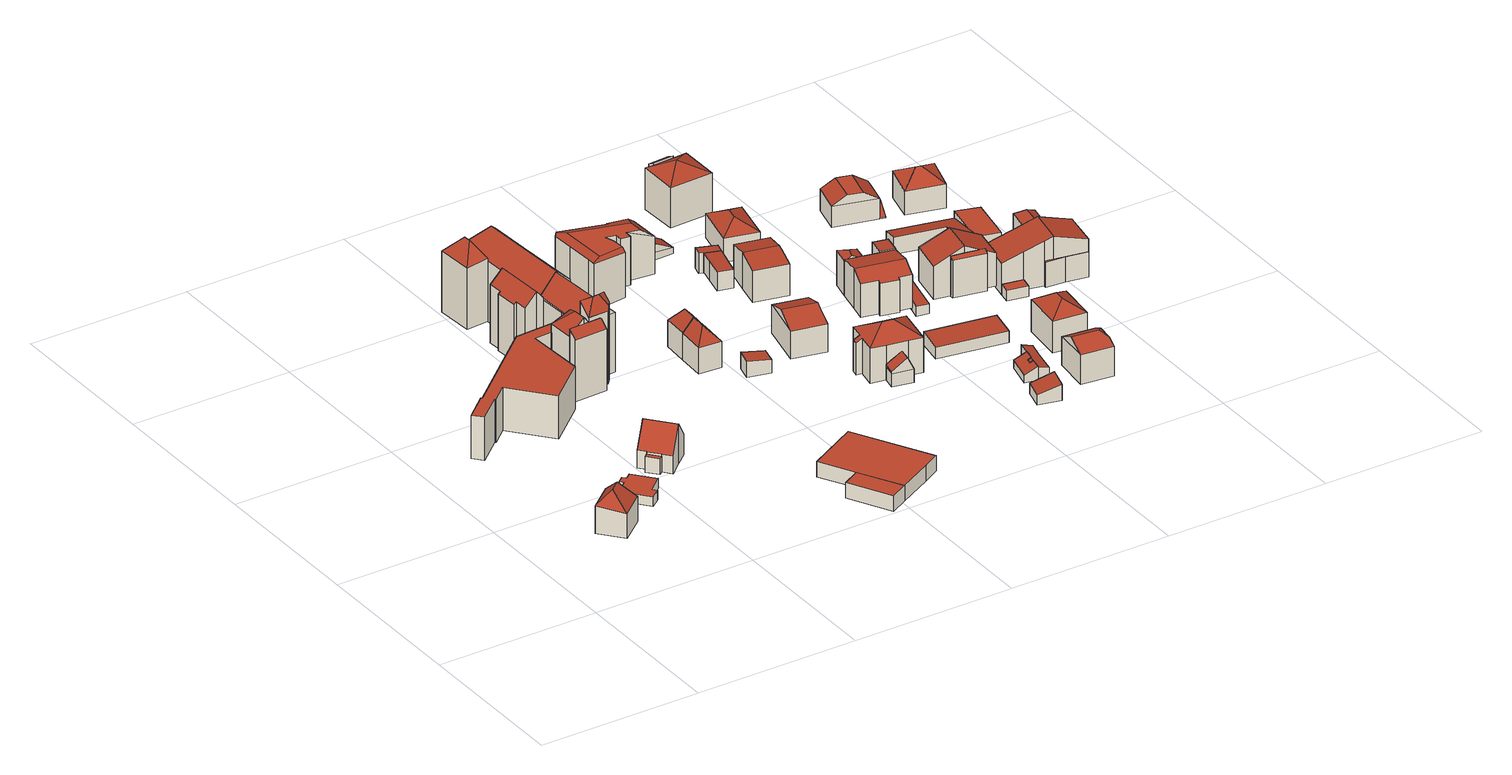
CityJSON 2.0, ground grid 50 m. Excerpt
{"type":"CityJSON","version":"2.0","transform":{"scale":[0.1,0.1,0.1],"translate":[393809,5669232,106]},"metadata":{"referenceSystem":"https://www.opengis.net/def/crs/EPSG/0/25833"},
"CityObjects":{
"building1":{"type":"Building","attributes":{"Dachtyp_tdc":"tdcHipRoof","Gemeindeschluessel":14627140,"Dachneigung":45.03,"QualitaetDacherkennung":69,"Geometrietyp2DReferenz":"3000","function":"31001_9998","roofType":"3200","measuredHeight":12.71},"geometry":[{"type":"MultiSurface","lod":"2","boundaries":[[[0,1,2,3]],[[1,4,5,2]],[[4,6,7,5]],[[6,0,3,7]],[[4,1,8]],[[0,6,9]],[[1,0,9,8]],[[6,4,8,9]],[[3,2,5,7]]],"semantics":{"surfaces":[{"type":"WallSurface"},{"type":"RoofSurface"},{"type":"GroundSurface"}],"values":[0,0,0,0,1,1,1,1,2]}}]},
"building2":{"type":"Building","attributes":{"Dachtyp_tdc":"tdcPolyFlatRoof","Gemeindeschluessel":14627140,"Dachneigung":0,"QualitaetDacherkennung":0,"Geometrietyp2DReferenz":"3000","BezugspunktDach":"2000","function":"31001_9998","measuredHeight":3},"geometry":[{"type":"MultiSurface","lod":"2","boundaries":[[[10,11,12,13,14,15,16,17,18,19,20]],[[20,19,21,22]],[[19,18,23,21]],[[18,17,24,23]],[[17,16,25,24]],[[16,15,26,25]],[[15,14,27,26]],[[14,13,28,27]],[[13,12,29,28]],[[12,11,30,29]],[[11,10,31,30]],[[10,20,22,31]],[[22,21,23,24,25,26,27,28,29,30,31]]],"semantics":{"surfaces":[{"type":"RoofSurface"},{"type":"WallSurface"},{"type":"GroundSurface"}],"values":[0,1,1,1,1,1,1,1,1,1,1,1,2]}}]},
"building3":{"type":"Building","attributes":{"name":"Gymnasium Franziskaneum Meißen","Dachtyp_tdc":"tdcPolyFlatRoof","Gemeindeschluessel":14627140,"Dachneigung":0,"QualitaetDacherkennung":77,"Geometrietyp2DReferenz":"3000","function":"31001_3021","roofType":"1000","measuredHeight":13.33},"geometry":[{"type":"MultiSurface","lod":"2","boundaries":[[[32,33,34,35]],[[33,36,37,34]],[[36,38,39,37]],[[38,40,41,39]],[[40,42,43,41]],[[42,44,45,43]],[[44,46,47,45]],[[46,48,49,47]],[[48,50,51,49]],[[50,52,53,51]],[[52,54,55,53]],[[54,56,57,55]],[[56,58,59,57]],[[58,32,35,59]],[[58,56,54,52,50,48,46,44,42,40,38,36,33,32]],[[35,34,37,39,41,43,45,47,49,51,53,55,57,59]]],"semantics":{"surfaces":[{"type":"WallSurface"},{"type":"RoofSurface"},{"type":"GroundSurface"}],"values":[0,0,0,0,0,0,0,0,0,0,0,0,0,0,1,2]}}]},
"building4":{"type":"Building","attributes":{"Gemeindeschluessel":14627140,"Geometrietyp2DReferenz":"3000","function":"31001_9998","roofType":"9999"},"children":["building4-1","building4-2"]},
"building4-1":{"type":"BuildingPart","attributes":{"Dachtyp_tdc":"tdcPolyFlatRoof","Dachneigung":0,"QualitaetDacherkennung":61,"Geometrietyp2DReferenz":"3000","roofType":"1000","measuredHeight":4.94},"parents":["building4"],"geometry":[{"type":"MultiSurface","lod":"2","boundaries":[[[60,61,62,63]],[[61,64,65,62]],[[64,66,67,65]],[[66,64,61,60]],[[63,62,65,67]],[[63,67,66,60]]],"semantics":{"surfaces":[{"type":"WallSurface"},{"type":"RoofSurface"},{"type":"GroundSurface"},{"type":"ClosureSurface"}],"values":[0,0,0,1,2,3]}}]},
"building4-2":{"type":"BuildingPart","attributes":{"Dachtyp_tdc":"tdcGableRoof","Dachneigung":50.35,"QualitaetDacherkennung":75,"Geometrietyp2DReferenz":"3000","roofType":"3100","measuredHeight":12.35},"parents":["building4"],"geometry":[{"type":"MultiSurface","lod":"2","boundaries":[[[68,69,70,67,66]],[[69,71,72,70]],[[71,73,74,72]],[[73,75,76,74]],[[75,77,78,76]],[[77,79,80,78]],[[79,81,82,80]],[[81,83,63,82]],[[83,84,60,63]],[[79,77,75,73]],[[73,71,69,68,84,83,81,79]],[[67,70,72,74,76,78,80,82,63]],[[66,60,84,68]],[[66,67,63,60]]],"semantics":{"surfaces":[{"type":"WallSurface"},{"type":"RoofSurface"},{"type":"GroundSurface"},{"type":"ClosureSurface"}],"values":[0,0,0,0,0,0,0,0,0,1,1,2,0,3]}}]},
"building5":{"type":"Building","attributes":{"name":"Gymnasium Franziskaneum Meißen","Gemeindeschluessel":14627140,"Geometrietyp2DReferenz":"3000","function":"31001_3021","roofType":"9999"},"children":["building5-1","building5-2","building5-3","building5-4","building5-5","building5-6","building5-7","building5-8"]},
"building5-1":{"type":"BuildingPart","attributes":{"Dachtyp_tdc":"tdcFreeFormRoof","Dachneigung":60.73,"QualitaetDacherkennung":28,"Geometrietyp2DReferenz":"3000","roofType":"5000","measuredHeight":27.07},"parents":["building5"],"geometry":[{"type":"MultiSurface","lod":"2","boundaries":[[[85,86,87,88]],[[89,90,91,92]],[[88,87,93,92,91]],[[94,85,88,91,90]],[[89,94,90]],[[86,93,87]],[[94,86,85]],[[95,96,97,98,99,100]],[[93,86,96,95,101,102]],[[86,94,97,96]],[[103,104,89,92]],[[103,105,106,100,99,104]],[[102,107,105,103,92,93]],[[95,100,106,101]],[[101,106,105,107,102]],[[98,97,94,89,104,108]],[[99,98,108,104]]],"semantics":{"surfaces":[{"type":"RoofSurface"},{"type":"WallSurface"},{"type":"GroundSurface"},{"type":"ClosureSurface"}],"values":[0,0,0,0,1,1,1,2,1,1,1,3,1,3,3,1,3]}}]},
"building5-2":{"type":"BuildingPart","attributes":{"Dachtyp_tdc":"tdcGableRoof","Dachneigung":43.63,"QualitaetDacherkennung":19,"Geometrietyp2DReferenz":"3000","roofType":"3100","measuredHeight":21.9},"parents":["building5"],"geometry":[{"type":"MultiSurface","lod":"2","boundaries":[[[109,110,111,112,113,114]],[[110,115,116,111]],[[115,117,118,116]],[[117,119,120,118]],[[119,121,122,120]],[[121,123,124,122]],[[123,125,126,124]],[[125,127,128,126]],[[127,129,130,128]],[[129,131,132,130]],[[127,125,123,121,119,117,115,110]],[[110,109,131,129,127]],[[112,111,116,118,120,122,124,126,128,130,133]],[[114,134,135,132,131,109]],[[133,130,132,135,136]],[[113,112,133,136]],[[113,136,135,134,114]]],"semantics":{"surfaces":[{"type":"WallSurface"},{"type":"RoofSurface"},{"type":"GroundSurface"},{"type":"ClosureSurface"}],"values":[0,0,0,0,0,0,0,0,0,0,1,1,2,0,3,3,3]}}]},
"building5-3":{"type":"BuildingPart","attributes":{"Dachtyp_tdc":"tdcHipAndGableRoof","Dachneigung":44.43,"QualitaetDacherkennung":55,"Geometrietyp2DReferenz":"3000","roofType":"5000","measuredHeight":24.58},"parents":["building5"],"geometry":[{"type":"MultiSurface","lod":"2","boundaries":[[[132,137,138,130]],[[139,140,141,142,143]],[[144,145,146,147,148,149,150]],[[140,139,151]],[[139,137,132,135,152,153,151]],[[153,145,144,140,151]],[[154,133,130,138,143,142,149,148]],[[152,155,153]],[[136,133,154,156]],[[135,136,156,155,152]],[[132,130,133,136,135]],[[139,143,138,137]],[[150,141,140,144]],[[150,149,142,141]],[[155,146,145,153]],[[148,147,156,154]],[[155,156,147,146]]],"semantics":{"surfaces":[{"type":"WallSurface"},{"type":"RoofSurface"},{"type":"GroundSurface"},{"type":"ClosureSurface"}],"values":[0,0,0,1,1,1,2,0,3,3,3,3,0,3,0,3,3]}}]},
"building5-4":{"type":"BuildingPart","attributes":{"Dachtyp_tdc":"tdcPolyFlatRoof","Dachneigung":43.94,"QualitaetDacherkennung":35,"Geometrietyp2DReferenz":"3000","roofType":"2100","measuredHeight":21.52},"parents":["building5"],"geometry":[{"type":"MultiSurface","lod":"2","boundaries":[[[108,157,158,98]],[[157,159,160,158]],[[159,161,162,163,160]],[[161,159,157,108,104,164,165,166]],[[98,158,160,163,167,99]],[[166,162,161]],[[98,99,104,108]],[[104,99,167,165,164]],[[167,163,162,166,165]]],"semantics":{"surfaces":[{"type":"WallSurface"},{"type":"RoofSurface"},{"type":"GroundSurface"},{"type":"ClosureSurface"}],"values":[0,0,0,1,2,0,3,3,3]}}]},
"building5-5":{"type":"BuildingPart","attributes":{"Dachtyp_tdc":"tdcHipAndGableRoof","Dachneigung":43.73,"QualitaetDacherkennung":45,"Geometrietyp2DReferenz":"3000","roofType":"5000","measuredHeight":23.52},"parents":["building5"],"geometry":[{"type":"MultiSurface","lod":"2","boundaries":[[[162,168,169,163]],[[168,170,171,169]],[[170,172,173,171]],[[174,103,100,175,176,177]],[[170,168,178]],[[168,162,166,179,178]],[[179,164,104,103,174,170,178]],[[99,167,163,169,171,175,100]],[[165,164,179]],[[167,99,104,164,165]],[[166,165,179]],[[167,165,166,162,163]],[[174,177,172,170]],[[176,175,171,173]],[[176,173,172,177]],[[99,100,103,104]]],"semantics":{"surfaces":[{"type":"WallSurface"},{"type":"RoofSurface"},{"type":"GroundSurface"},{"type":"ClosureSurface"}],"values":[0,0,0,0,1,1,1,2,0,3,0,3,0,3,3,3]}}]},
"building5-6":{"type":"BuildingPart","attributes":{"Dachtyp_tdc":"tdcHipRoof","Dachneigung":44.4,"QualitaetDacherkennung":36,"Geometrietyp2DReferenz":"3000","roofType":"3200","measuredHeight":23.54},"parents":["building5"],"geometry":[{"type":"MultiSurface","lod":"2","boundaries":[[[180,138,137]],[[180,181,182,138]],[[181,183,184,182]],[[183,185,139,143,184]],[[181,180,186]],[[185,183,187]],[[180,185,187,186]],[[183,181,186,187]],[[143,138,182,184]],[[180,137,139,185]],[[137,138,143,139]]],"semantics":{"surfaces":[{"type":"WallSurface"},{"type":"RoofSurface"},{"type":"GroundSurface"},{"type":"ClosureSurface"}],"values":[0,0,0,0,1,1,1,1,2,0,3]}}]},
"building5-7":{"type":"BuildingPart","attributes":{"Dachtyp_tdc":"tdcGableRoof","Dachneigung":44.8,"QualitaetDacherkennung":55,"Geometrietyp2DReferenz":"3000","roofType":"3100","measuredHeight":24.5},"parents":["building5"],"geometry":[{"type":"MultiSurface","lod":"2","boundaries":[[[188,101,95,189]],[[173,190,191,171]],[[190,192,193,191]],[[192,113,112,193]],[[113,136,133,112]],[[147,194,195,148]],[[194,188,189,195]],[[196,146,155,152,197,107,102,188]],[[114,198,199,172,177,105,107,197,134]],[[113,114,134,135,136]],[[173,172,199,190]],[[190,199,198,192]],[[192,198,114,113]],[[188,102,101]],[[147,146,196,194]],[[194,196,188]],[[189,95,100,175,171,191,193,112,133,154,148,195]],[[175,100,106,176]],[[100,95,101,106]],[[171,175,176,173]],[[154,133,136,156]],[[148,154,156,147]],[[197,152,135,134]],[[152,155,156,136,135]],[[156,155,146,147]],[[106,105,177,176]],[[106,101,102,107,105]],[[173,176,177,172]]],"semantics":{"surfaces":[{"type":"WallSurface"},{"type":"RoofSurface"},{"type":"GroundSurface"},{"type":"ClosureSurface"}],"values":[0,0,0,0,0,0,0,1,1,0,0,0,0,0,0,0,2,0,3,3,3,3,0,3,3,0,3,3]}}]},
"building5-8":{"type":"BuildingPart","attributes":{"Dachtyp_tdc":"tdcPolyFlatRoof","Dachneigung":3.28,"QualitaetDacherkennung":35,"Geometrietyp2DReferenz":"3000","roofType":"2100","measuredHeight":18.6},"parents":["building5"],"geometry":[{"type":"MultiSurface","lod":"2","boundaries":[[[200,201,202,203]],[[201,150,149,202]],[[141,200,203,142]],[[141,150,201,200]],[[203,202,149,142]],[[142,149,150,141]]],"semantics":{"surfaces":[{"type":"WallSurface"},{"type":"RoofSurface"},{"type":"GroundSurface"},{"type":"ClosureSurface"}],"values":[0,0,0,1,2,3]}}]},
"building6":{"type":"Building","attributes":{"Dachtyp_tdc":"tdcHipAndGableRoof","Gemeindeschluessel":14627140,"Dachneigung":48.91,"QualitaetDacherkennung":72,"Geometrietyp2DReferenz":"3000","function":"31001_9998","roofType":"5000","measuredHeight":12.22},"geometry":[{"type":"MultiSurface","lod":"2","boundaries":[[[204,205,206,207]],[[205,208,209,206]],[[208,210,211,209]],[[210,204,207,211]],[[208,205,212]],[[204,210,213]],[[205,204,213,212]],[[210,208,212,213]],[[207,206,209,211]]],"semantics":{"surfaces":[{"type":"WallSurface"},{"type":"RoofSurface"},{"type":"GroundSurface"}],"values":[0,0,0,0,1,0,1,1,2]}}]},
"building7":{"type":"Building","attributes":{"Gemeindeschluessel":14627140,"Geometrietyp2DReferenz":"3000","function":"31001_9998","roofType":"9999"},"children":["building7-1","building7-2"]},
"building7-1":{"type":"BuildingPart","attributes":{"Dachtyp_tdc":"tdcPolyFlatRoof","Dachneigung":0,"QualitaetDacherkennung":86,"Geometrietyp2DReferenz":"3000","roofType":"1000","measuredHeight":4.83},"parents":["building7"],"geometry":[{"type":"MultiSurface","lod":"2","boundaries":[[[214,215,216,217]],[[214,218,219,215]],[[218,220,221,219]],[[218,214,217,220]],[[221,216,215,219]],[[217,216,221,220]]],"semantics":{"surfaces":[{"type":"WallSurface"},{"type":"RoofSurface"},{"type":"GroundSurface"},{"type":"ClosureSurface"}],"values":[0,0,0,1,2,3]}}]},
"building7-2":{"type":"BuildingPart","attributes":{"Dachtyp_tdc":"tdcPolyFlatRoof","Dachneigung":0,"QualitaetDacherkennung":81,"Geometrietyp2DReferenz":"3000","roofType":"1000","measuredHeight":4.82},"parents":["building7"],"geometry":[{"type":"MultiSurface","lod":"2","boundaries":[[[222,223,224,225]],[[223,226,227,224]],[[226,217,216,227]],[[220,228,229,221]],[[228,222,225,229]],[[228,220,217,226,223,222]],[[225,224,227,216,221,229]],[[221,216,217,220]]],"semantics":{"surfaces":[{"type":"WallSurface"},{"type":"RoofSurface"},{"type":"GroundSurface"},{"type":"ClosureSurface"}],"values":[0,0,0,0,0,1,2,3]}}]},
"building8":{"type":"Building","attributes":{"Dachtyp_tdc":"tdcHipAndGableRoof","Gemeindeschluessel":14627140,"Dachneigung":48.52,"QualitaetDacherkennung":90,"Geometrietyp2DReferenz":"3000","function":"31001_9998","roofType":"5000","measuredHeight":12.19},"geometry":[{"type":"MultiSurface","lod":"2","boundaries":[[[230,231,232,211]],[[231,233,234,232]],[[233,235,207,234]],[[235,230,211,207]],[[233,231,236]],[[230,235,237]],[[231,230,237,236]],[[235,233,236,237]],[[211,232,234,207]]],"semantics":{"surfaces":[{"type":"WallSurface"},{"type":"RoofSurface"},{"type":"GroundSurface"}],"values":[0,0,0,0,1,0,1,1,2]}}]},
"building9":{"type":"Building","attributes":{"Dachtyp_tdc":"tdcPolyFlatRoof","Gemeindeschluessel":14627140,"Dachneigung":6.32,"QualitaetDacherkennung":60,"Geometrietyp2DReferenz":"3000","function":"31001_9998","roofType":"2100","measuredHeight":5.05},"geometry":[{"type":"MultiSurface","lod":"2","boundaries":[[[238,239,240,241]],[[239,242,243,240]],[[242,244,245,243]],[[244,238,241,245]],[[244,242,239,238]],[[241,240,243,245]]],"semantics":{"surfaces":[{"type":"WallSurface"},{"type":"RoofSurface"},{"type":"GroundSurface"}],"values":[0,0,0,0,1,2]}}]},
"building10":{"type":"Building","attributes":{"Dachtyp_tdc":"tdcFreeFormRoof","Gemeindeschluessel":14627140,"Dachneigung":1.67,"QualitaetDacherkennung":39,"Geometrietyp2DReferenz":"3000","function":"31001_9998","roofType":"5000","measuredHeight":15.45},"geometry":[{"type":"MultiSurface","lod":"2","boundaries":[[[246,247,248,249]],[[247,250,251,248]],[[250,252,253,251]],[[252,254,255,253]],[[254,256,257,255]],[[256,258,259,257]],[[258,260,261,259]],[[260,262,263,261]],[[262,264,265,263]],[[264,266,267,265]],[[266,268,269,267]],[[268,270,271,269]],[[270,272,273,271]],[[272,274,275,273]],[[274,276,277,275]],[[276,278,279,277]],[[278,280,281,279]],[[280,246,249,281]],[[282,283,284,246,280,278,285]],[[286,287,254,252,250,247,284,283]],[[260,258,256,287,286,288]],[[274,289,282,285,276]],[[289,272,270,268,266,264,262,288,286,283,282]],[[256,254,287]],[[274,272,289]],[[262,260,288]],[[278,276,285]],[[247,246,284]],[[249,248,251,253,255,257,259,261,263,265,267,269,271,273,275,277,279,281]]],"semantics":{"surfaces":[{"type":"WallSurface"},{"type":"RoofSurface"},{"type":"GroundSurface"}],"values":[0,0,0,0,0,0,0,0,0,0,0,0,0,0,0,0,0,0,1,1,1,1,1,0,0,0,0,0,2]}}]},
"building11":{"type":"Building","attributes":{"Dachtyp_tdc":"tdcGableRoof","Gemeindeschluessel":14627140,"Dachneigung":18.99,"QualitaetDacherkennung":39,"Geometrietyp2DReferenz":"3000","function":"31001_9998","roofType":"3100","measuredHeight":11.24},"geometry":[{"type":"MultiSurface","lod":"2","boundaries":[[[290,291,292,293]],[[291,294,295,292]],[[294,296,297,295]],[[296,298,299,297]],[[298,300,301,299]],[[300,290,293,301]],[[300,302,303,304,290]],[[296,305,303,302,298]],[[294,305,296]],[[291,304,303,305,294]],[[290,304,291]],[[298,302,300]],[[293,292,295,297,299,301]]],"semantics":{"surfaces":[{"type":"WallSurface"},{"type":"RoofSurface"},{"type":"GroundSurface"}],"values":[0,0,0,0,0,0,1,1,0,0,0,0,2]}}]},
"building12":{"type":"Building","attributes":{"Dachtyp_tdc":"tdcGableRoof","Gemeindeschluessel":14627140,"Dachneigung":28.65,"QualitaetDacherkennung":36,"Geometrietyp2DReferenz":"3000","function":"31001_9998","roofType":"3100","measuredHeight":4.81},"geometry":[{"type":"MultiSurface","lod":"2","boundaries":[[[306,307,308,309]],[[307,310,311,308]],[[310,312,313,311]],[[312,306,309,313]],[[310,307,314]],[[306,312,315]],[[307,306,315,314]],[[312,310,314,315]],[[309,308,311,313]]],"semantics":{"surfaces":[{"type":"WallSurface"},{"type":"RoofSurface"},{"type":"GroundSurface"}],"values":[0,0,0,0,0,0,1,1,2]}}]},
"building13":{"type":"Building","attributes":{"Dachtyp_tdc":"tdcPolyFlatRoof","Gemeindeschluessel":14627140,"Dachneigung":3.29,"QualitaetDacherkennung":88,"Geometrietyp2DReferenz":"3000","function":"31001_9998","roofType":"2100","measuredHeight":5.98},"geometry":[{"type":"MultiSurface","lod":"2","boundaries":[[[316,317,318,319]],[[317,320,321,318]],[[320,322,323,321]],[[322,324,325,323]],[[324,316,319,325]],[[324,322,320,317,316]],[[319,318,321,323,325]]],"semantics":{"surfaces":[{"type":"WallSurface"},{"type":"RoofSurface"},{"type":"GroundSurface"}],"values":[0,0,0,0,0,1,2]}}]},
"building14":{"type":"Building","attributes":{"Gemeindeschluessel":14627140,"Geometrietyp2DReferenz":"3000","function":"31001_9998","roofType":"9999"},"children":["building14-1","building14-2"]},
"building14-1":{"type":"BuildingPart","attributes":{"Dachtyp_tdc":"tdcGableRoof","Dachneigung":35.23,"QualitaetDacherkennung":0,"Geometrietyp2DReferenz":"3000","roofType":"9999","measuredHeight":7.97},"parents":["building14"],"geometry":[{"type":"MultiSurface","lod":"2","boundaries":[[[326,327,328,329]],[[330,328,327,331]],[[329,328,330,332]],[[326,329,333,334]],[[329,332,335,333]],[[332,336,337,335]],[[332,330,331,336]],[[333,335,337,334]],[[334,337,336,326]],[[336,331,327,326]]],"semantics":{"surfaces":[{"type":"RoofSurface"},{"type":"WallSurface"},{"type":"GroundSurface"},{"type":"ClosureSurface"}],"values":[0,0,1,1,1,1,1,2,3,3]}}]},
"building14-2":{"type":"BuildingPart","attributes":{"Dachtyp_tdc":"tdcHipRoof","Dachneigung":30.12,"QualitaetDacherkennung":84,"Geometrietyp2DReferenz":"3000","roofType":"3200","measuredHeight":14.36},"parents":["building14"],"geometry":[{"type":"MultiSurface","lod":"2","boundaries":[[[338,337,336,331]],[[338,339,340,337]],[[339,341,342,340]],[[341,343,344,342]],[[343,345,346,344]],[[345,347,348,346]],[[347,349,350,348]],[[349,351,352,350]],[[351,353,354,352]],[[353,355,334,354]],[[355,326,334]],[[353,351,356]],[[349,347,345,343,341,339,357]],[[351,349,357,356]],[[339,338,355,353,356,357]],[[337,340,342,344,346,348,350,352,354,334]],[[338,331,327,326,355]],[[336,337,334,326]],[[336,326,327,331]]],"semantics":{"surfaces":[{"type":"WallSurface"},{"type":"RoofSurface"},{"type":"GroundSurface"},{"type":"ClosureSurface"}],"values":[0,0,0,0,0,0,0,0,0,0,0,1,1,1,1,2,0,3,3]}}]},
"building15":{"type":"Building","attributes":{"Dachtyp_tdc":"tdcPolyFlatRoof","Gemeindeschluessel":14627140,"Dachneigung":3.56,"QualitaetDacherkennung":46,"Geometrietyp2DReferenz":"3000","function":"31001_9998","roofType":"2100","measuredHeight":6.25},"geometry":[{"type":"MultiSurface","lod":"2","boundaries":[[[358,359,360,361]],[[359,362,363,360]],[[362,322,364,363]],[[322,320,365,364]],[[320,358,361,365]],[[320,322,362,359,358]],[[361,360,363,364,365]]],"semantics":{"surfaces":[{"type":"WallSurface"},{"type":"RoofSurface"},{"type":"GroundSurface"}],"values":[0,0,0,0,0,1,2]}}]},
"building16":{"type":"Building","attributes":{"Dachtyp_tdc":"tdcGableRoof","Gemeindeschluessel":14627140,"Dachneigung":10.41,"QualitaetDacherkennung":26,"Geometrietyp2DReferenz":"3000","function":"31001_9998","roofType":"3100","measuredHeight":11.27},"geometry":[{"type":"MultiSurface","lod":"2","boundaries":[[[366,367,368,369]],[[367,370,371,368]],[[370,372,373,371]],[[372,374,375,373]],[[374,376,377,375]],[[376,378,379,377]],[[378,380,381,379]],[[380,366,369,381]],[[376,374,372,370,367]],[[367,366,380,378,376]],[[369,368,371,373,375,377,379,381]]],"semantics":{"surfaces":[{"type":"WallSurface"},{"type":"RoofSurface"},{"type":"GroundSurface"}],"values":[0,0,0,0,0,0,0,0,1,1,2]}}]},
"building17":{"type":"Building","attributes":{"Dachtyp_tdc":"tdcHipRoof","Gemeindeschluessel":14627140,"Dachneigung":28.09,"QualitaetDacherkennung":83,"Geometrietyp2DReferenz":"3000","function":"31001_9998","roofType":"3200","measuredHeight":10.25},"geometry":[{"type":"MultiSurface","lod":"2","boundaries":[[[382,383,384,385]],[[383,386,387,384]],[[386,388,389,387]],[[388,382,385,389]],[[386,383,390]],[[382,388,391]],[[383,382,391,390]],[[388,386,390,391]],[[385,384,387,389]]],"semantics":{"surfaces":[{"type":"WallSurface"},{"type":"RoofSurface"},{"type":"GroundSurface"}],"values":[0,0,0,0,1,1,1,1,2]}}]},
"building18":{"type":"Building","attributes":{"Dachtyp_tdc":"tdcPolyFlatRoof","Gemeindeschluessel":14627140,"Dachneigung":14.87,"QualitaetDacherkennung":64,"Geometrietyp2DReferenz":"3000","function":"31001_9998","roofType":"2100","measuredHeight":5.03},"geometry":[{"type":"MultiSurface","lod":"2","boundaries":[[[392,393,394,395]],[[393,396,397,394]],[[396,398,399,397]],[[398,392,395,399]],[[398,396,393,392]],[[395,394,397,399]]],"semantics":{"surfaces":[{"type":"WallSurface"},{"type":"RoofSurface"},{"type":"GroundSurface"}],"values":[0,0,0,0,1,2]}}]},
"building19":{"type":"Building","attributes":{"Gemeindeschluessel":14627140,"Geometrietyp2DReferenz":"3000","function":"31001_9998","roofType":"9999"},"children":["building19-1","building19-2","building19-3"]},
"building19-1":{"type":"BuildingPart","attributes":{"Dachtyp_tdc":"tdcHipAndGableRoof","Dachneigung":29.14,"QualitaetDacherkennung":76,"Geometrietyp2DReferenz":"3000","roofType":"5000","measuredHeight":11.99},"parents":["building19"],"geometry":[{"type":"MultiSurface","lod":"2","boundaries":[[[400,401,402,403]],[[401,404,405,402]],[[404,406,407,405]],[[404,401,408]],[[401,400,409,410,408]],[[406,404,408,410,411]],[[403,402,405,407]],[[403,407,406,400]],[[410,409,411]],[[411,409,400,406]]],"semantics":{"surfaces":[{"type":"WallSurface"},{"type":"RoofSurface"},{"type":"GroundSurface"},{"type":"ClosureSurface"}],"values":[0,0,0,1,1,1,2,3,0,3]}}]},
"building19-2":{"type":"BuildingPart","attributes":{"Dachtyp_tdc":"tdcGableRoof","Dachneigung":10.08,"QualitaetDacherkennung":42,"Geometrietyp2DReferenz":"3000","roofType":"3100","measuredHeight":12.49},"parents":["building19"],"geometry":[{"type":"MultiSurface","lod":"2","boundaries":[[[412,413,414,415]],[[413,416,417,414]],[[416,418,419,417]],[[418,420,421,419]],[[420,422,400,403,421]],[[423,424,425,407,406]],[[426,427,428,429]],[[427,430,431,428]],[[430,432,433,431]],[[432,434,435,433]],[[434,412,415,435]],[[430,427,426,424,423,411,409,422,420]],[[420,418,416,413,412,434,432,430]],[[415,414,417,419,421,403,407,425,429,428,431,433,435]],[[423,406,411]],[[409,400,422]],[[406,407,403,400]],[[406,400,409,411]],[[426,429,425,424]]],"semantics":{"surfaces":[{"type":"WallSurface"},{"type":"RoofSurface"},{"type":"GroundSurface"},{"type":"ClosureSurface"}],"values":[0,0,0,0,0,0,0,0,0,0,0,1,1,2,0,0,3,3,3]}}]},
"building19-3":{"type":"BuildingPart","attributes":{"Dachtyp_tdc":"tdcPolyFlatRoof","Dachneigung":3.54,"QualitaetDacherkennung":65,"Geometrietyp2DReferenz":"3000","roofType":"2100","measuredHeight":11.53},"parents":["building19"],"geometry":[{"type":"MultiSurface","lod":"2","boundaries":[[[436,437,426,429,438]],[[439,440,441,425,424]],[[440,436,438,441]],[[440,439,437,436]],[[438,429,425,441]],[[424,426,437,439]],[[424,425,429,426]]],"semantics":{"surfaces":[{"type":"WallSurface"},{"type":"RoofSurface"},{"type":"GroundSurface"},{"type":"ClosureSurface"}],"values":[0,0,0,1,2,0,3]}}]},
"building20":{"type":"Building","attributes":{"Gemeindeschluessel":14627140,"Geometrietyp2DReferenz":"3000","function":"31001_9998","roofType":"9999"},"children":["building20-1","building20-2"]},
"building20-1":{"type":"BuildingPart","attributes":{"Dachtyp_tdc":"tdcTentRoof","Dachneigung":25.13,"QualitaetDacherkennung":41,"Geometrietyp2DReferenz":"3000","roofType":"3500","measuredHeight":15.66},"parents":["building20"],"geometry":[{"type":"MultiSurface","lod":"2","boundaries":[[[442,443,444,445]],[[443,446,447,444]],[[446,448,449,447]],[[450,451,452,453]],[[451,442,445,452]],[[451,450,448,446,454]],[[442,451,454]],[[443,442,454]],[[446,443,454]],[[445,444,447,449,453,452]],[[453,449,448,450]]],"semantics":{"surfaces":[{"type":"WallSurface"},{"type":"RoofSurface"},{"type":"GroundSurface"},{"type":"ClosureSurface"}],"values":[0,0,0,0,0,1,1,1,1,2,3]}}]},
"building20-2":{"type":"BuildingPart","attributes":{"Dachtyp_tdc":"tdcPolyFlatRoof","Dachneigung":27.51,"QualitaetDacherkennung":52,"Geometrietyp2DReferenz":"3000","roofType":"2100","measuredHeight":13.48},"parents":["building20"],"geometry":[{"type":"MultiSurface","lod":"2","boundaries":[[[455,456,450,453,457]],[[458,449,448]],[[458,459,460,449]],[[459,455,457,460]],[[459,458,456,455]],[[457,453,449,460]],[[458,448,450,456]],[[448,449,453,450]]],"semantics":{"surfaces":[{"type":"WallSurface"},{"type":"RoofSurface"},{"type":"GroundSurface"},{"type":"ClosureSurface"}],"values":[0,0,0,0,1,2,0,3]}}]},
"building21":{"type":"Building","attributes":{"Dachtyp_tdc":"tdcPolyFlatRoof","Gemeindeschluessel":14627140,"Dachneigung":3.85,"QualitaetDacherkennung":89,"Geometrietyp2DReferenz":"3000","function":"31001_2463","roofType":"2100","measuredHeight":4.16},"geometry":[{"type":"MultiSurface","lod":"2","boundaries":[[[461,462,463,464]],[[462,465,466,463]],[[465,467,468,466]],[[467,461,464,468]],[[467,465,462,461]],[[464,463,466,468]]],"semantics":{"surfaces":[{"type":"WallSurface"},{"type":"RoofSurface"},{"type":"GroundSurface"}],"values":[0,0,0,0,1,2]}}]},
"building22":{"type":"Building","attributes":{"Dachtyp_tdc":"tdcPolyFlatRoof","Gemeindeschluessel":14627140,"Dachneigung":24.45,"QualitaetDacherkennung":81,"Geometrietyp2DReferenz":"3000","function":"31001_9998","roofType":"2100","measuredHeight":4.19},"geometry":[{"type":"MultiSurface","lod":"2","boundaries":[[[469,470,471,472]],[[470,473,474,471]],[[473,475,476,474]],[[475,477,478,476]],[[477,479,480,478]],[[479,481,482,480]],[[481,483,484,482]],[[483,485,486,484]],[[485,469,472,486]],[[485,483,481,479,477,475,473,470,469]],[[472,471,474,476,478,480,482,484,486]]],"semantics":{"surfaces":[{"type":"WallSurface"},{"type":"RoofSurface"},{"type":"GroundSurface"}],"values":[0,0,0,0,0,0,0,0,0,1,2]}}]},
"building23":{"type":"Building","attributes":{"Dachtyp_tdc":"tdcPolyFlatRoof","Gemeindeschluessel":14627140,"Dachneigung":4.69,"QualitaetDacherkennung":57,"Geometrietyp2DReferenz":"3000","function":"31001_9998","roofType":"2100","measuredHeight":3.98},"geometry":[{"type":"MultiSurface","lod":"2","boundaries":[[[487,488,489,490]],[[488,491,492,489]],[[491,493,494,492]],[[493,495,496,494]],[[495,497,498,496]],[[497,487,490,498]],[[497,495,493,491,488,487]],[[490,489,492,494,496,498]]],"semantics":{"surfaces":[{"type":"WallSurface"},{"type":"RoofSurface"},{"type":"GroundSurface"}],"values":[0,0,0,0,0,0,1,2]}}]},
"building24":{"type":"Building","attributes":{"Dachtyp_tdc":"tdcFreeFormRoof","Gemeindeschluessel":14627140,"Dachneigung":16.25,"QualitaetDacherkennung":58,"Geometrietyp2DReferenz":"3000","function":"31001_9998","roofType":"5000","measuredHeight":3.76},"geometry":[{"type":"MultiSurface","lod":"2","boundaries":[[[499,500,501,502]],[[500,503,504,501]],[[503,505,506,504]],[[505,481,507,506]],[[481,479,508,507]],[[479,509,510,508]],[[509,511,512,510]],[[511,513,514,512]],[[513,515,516,514]],[[515,517,518,516]],[[517,499,502,518]],[[519,520,479,481]],[[499,517,515,513,511,509,520,519,505,503,500]],[[509,479,520]],[[481,505,519]],[[502,501,504,506,507,508,510,512,514,516,518]]],"semantics":{"surfaces":[{"type":"WallSurface"},{"type":"RoofSurface"},{"type":"GroundSurface"}],"values":[0,0,0,0,0,0,0,0,0,0,0,1,1,0,0,2]}}]},
"building25":{"type":"Building","attributes":{"Dachtyp_tdc":"tdcPolyFlatRoof","Gemeindeschluessel":14627140,"Dachneigung":15.58,"QualitaetDacherkennung":84,"Geometrietyp2DReferenz":"3000","function":"31001_9998","roofType":"2100","measuredHeight":3.45},"geometry":[{"type":"MultiSurface","lod":"2","boundaries":[[[521,522,523,524]],[[522,525,526,523]],[[525,527,528,526]],[[527,521,524,528]],[[527,525,522,521]],[[524,523,526,528]]],"semantics":{"surfaces":[{"type":"WallSurface"},{"type":"RoofSurface"},{"type":"GroundSurface"}],"values":[0,0,0,0,1,2]}}]},
"building26":{"type":"Building","attributes":{"Dachtyp_tdc":"tdcGableAndHippedGRoof","Gemeindeschluessel":14627140,"Dachneigung":26.61,"QualitaetDacherkennung":39,"Geometrietyp2DReferenz":"3000","function":"31001_9998","roofType":"9999","measuredHeight":11.93},"geometry":[{"type":"MultiSurface","lod":"2","boundaries":[[[529,530,531,532]],[[530,533,534,531]],[[533,535,536,534]],[[535,529,532,536]],[[533,530,537,538]],[[529,535,539]],[[538,537,540]],[[530,529,539,540,537]],[[535,533,538,540,539]],[[532,531,534,536]]],"semantics":{"surfaces":[{"type":"WallSurface"},{"type":"RoofSurface"},{"type":"GroundSurface"}],"values":[0,0,0,0,0,0,1,1,1,2]}}]},
"building27":{"type":"Building","attributes":{"Gemeindeschluessel":14627140,"Geometrietyp2DReferenz":"3000","function":"31001_9998","roofType":"9999"},"children":["building27-1","building27-2"]},
"building27-1":{"type":"BuildingPart","attributes":{"Dachtyp_tdc":"tdcGableRoof","Dachneigung":25.58,"QualitaetDacherkennung":60,"Geometrietyp2DReferenz":"3000","roofType":"3100","measuredHeight":14.52},"parents":["building27"],"geometry":[{"type":"MultiSurface","lod":"2","boundaries":[[[541,542,543,544]],[[542,545,546,543]],[[545,547,548,546]],[[547,549,550,548]],[[549,551,552,550]],[[551,553,554,552]],[[553,555,556,554]],[[557,558,559]],[[557,541,544,558]],[[560,561,555,553,551,549,547,545]],[[545,542,541,557,560]],[[544,543,546,548,550,552,554,556,562,558]],[[563,561,560]],[[562,556,555,561,563]],[[557,559,563,560]],[[562,563,559,558]]],"semantics":{"surfaces":[{"type":"WallSurface"},{"type":"RoofSurface"},{"type":"GroundSurface"},{"type":"ClosureSurface"}],"values":[0,0,0,0,0,0,0,0,0,1,1,2,0,3,0,3]}}]},
"building27-2":{"type":"BuildingPart","attributes":{"Dachtyp_tdc":"tdcPolyFlatRoof","Dachneigung":27.36,"QualitaetDacherkennung":34,"Geometrietyp2DReferenz":"3000","roofType":"2100","measuredHeight":12.47},"parents":["building27"],"geometry":[{"type":"MultiSurface","lod":"2","boundaries":[[[564,559,558,565]],[[566,567,568,556,555]],[[567,564,565,568]],[[567,566,561,563,559,564]],[[565,558,562,556,568]],[[555,561,566]],[[556,562,563,561,555]],[[562,558,559,563]]],"semantics":{"surfaces":[{"type":"WallSurface"},{"type":"RoofSurface"},{"type":"GroundSurface"},{"type":"ClosureSurface"}],"values":[0,0,0,1,2,0,3,3]}}]},
"building28":{"type":"Building","attributes":{"Dachtyp_tdc":"tdcHipRoof","Gemeindeschluessel":14627140,"Dachneigung":32.28,"QualitaetDacherkennung":92,"Geometrietyp2DReferenz":"3000","function":"31001_9998","roofType":"3200","measuredHeight":13.13},"geometry":[{"type":"MultiSurface","lod":"2","boundaries":[[[569,570,571,572]],[[570,573,574,571]],[[573,575,576,574]],[[575,569,572,576]],[[573,570,577]],[[569,575,578]],[[570,569,578,577]],[[575,573,577,578]],[[572,571,574,576]]],"semantics":{"surfaces":[{"type":"WallSurface"},{"type":"RoofSurface"},{"type":"GroundSurface"}],"values":[0,0,0,0,1,1,1,1,2]}}]},
"building29":{"type":"Building","attributes":{"Dachtyp_tdc":"tdcFreeFormRoof","Gemeindeschluessel":14627140,"Dachneigung":12.07,"QualitaetDacherkennung":20,"Geometrietyp2DReferenz":"3000","function":"31001_9998","roofType":"5000","measuredHeight":7.86},"geometry":[{"type":"MultiSurface","lod":"2","boundaries":[[[579,580,581,582]],[[580,583,584,581]],[[583,585,586,584]],[[585,587,588,586]],[[587,589,590,588]],[[589,591,592,590]],[[591,593,594,592]],[[593,579,582,594]],[[579,595,596,580]],[[587,585,583,596,595,593,591,589]],[[579,593,595]],[[583,580,596]],[[582,581,584,586,588,590,592,594]]],"semantics":{"surfaces":[{"type":"WallSurface"},{"type":"RoofSurface"},{"type":"GroundSurface"}],"values":[0,0,0,0,0,0,0,0,1,1,0,0,2]}}]},
"building30":{"type":"Building","attributes":{"Gemeindeschluessel":14627140,"Geometrietyp2DReferenz":"3000","function":"31001_9998","roofType":"9999"},"children":["building30-1","building30-2"]},
"building30-1":{"type":"BuildingPart","attributes":{"Dachtyp_tdc":"tdcGableRoof","Dachneigung":32.35,"QualitaetDacherkennung":65,"Geometrietyp2DReferenz":"3000","roofType":"3100","measuredHeight":3.19},"parents":["building30"],"geometry":[{"type":"MultiSurface","lod":"2","boundaries":[[[597,598,599,600]],[[601,602,603,604]],[[602,597,600,603]],[[597,602,605]],[[598,597,605,606]],[[602,601,606,605]],[[600,599,604,603]],[[604,599,598,601]],[[601,598,606]]],"semantics":{"surfaces":[{"type":"WallSurface"},{"type":"RoofSurface"},{"type":"GroundSurface"},{"type":"ClosureSurface"}],"values":[0,0,0,0,1,1,2,3,3]}}]},
"building30-2":{"type":"BuildingPart","attributes":{"Dachtyp_tdc":"tdcCutGableRoof","Dachneigung":31.2,"QualitaetDacherkennung":59,"Geometrietyp2DReferenz":"3000","roofType":"9999","measuredHeight":9.16},"parents":["building30"],"geometry":[{"type":"MultiSurface","lod":"2","boundaries":[[[607,608,609,610]],[[608,611,601,604,609]],[[612,613,614,599,598]],[[613,607,610,614]],[[615,616,617,618]],[[611,608,619,620,612]],[[621,617,616,622,620,619]],[[607,618,617,621,619,608]],[[613,615,618,607]],[[612,620,622,616,615,613]],[[610,609,604,599,614]],[[598,606,601,611,612]],[[598,599,604,601]],[[598,601,606]]],"semantics":{"surfaces":[{"type":"WallSurface"},{"type":"RoofSurface"},{"type":"GroundSurface"},{"type":"ClosureSurface"}],"values":[0,0,0,0,1,1,1,0,0,0,2,0,3,3]}}]},
"building31":{"type":"Building","attributes":{"Dachtyp_tdc":"tdcPolyFlatRoof","Gemeindeschluessel":14627140,"Dachneigung":2.7,"QualitaetDacherkennung":90,"Geometrietyp2DReferenz":"3000","function":"31001_9998","roofType":"2100","measuredHeight":6.37},"geometry":[{"type":"MultiSurface","lod":"2","boundaries":[[[623,624,625,626]],[[624,627,628,625]],[[627,629,630,628]],[[629,623,626,630]],[[629,627,624,623]],[[626,625,628,630]]],"semantics":{"surfaces":[{"type":"WallSurface"},{"type":"RoofSurface"},{"type":"GroundSurface"}],"values":[0,0,0,0,1,2]}}]},
"building32":{"type":"Building","attributes":{"Gemeindeschluessel":14627140,"Geometrietyp2DReferenz":"3000","function":"31001_9998","roofType":"9999"},"children":["building32-1","building32-2","building32-3","building32-4"]},
"building32-1":{"type":"BuildingPart","attributes":{"Dachtyp_tdc":"tdcGableRoof","Dachneigung":18.07,"QualitaetDacherkennung":26,"Geometrietyp2DReferenz":"3000","roofType":"3100","measuredHeight":14.63},"parents":["building32"],"geometry":[{"type":"MultiSurface","lod":"2","boundaries":[[[631,632,633,634,635,636]],[[637,638,639,640,641]],[[638,642,643,644,639]],[[645,646,647,648,649]],[[646,650,651,652,647]],[[653,642,638,637,632,631,654]],[[654,650,646,645,653]],[[652,655,635,634,640,639,644,656,648,647]],[[657,651,650,654]],[[655,652,651,657]],[[631,636,657,654]],[[655,657,636,635]],[[637,641,633,632]],[[641,640,634,633]],[[658,659,643,642,653]],[[656,644,643,660]],[[660,643,659,658]],[[645,649,658,653]],[[656,660,649,648]],[[649,660,658]]],"semantics":{"surfaces":[{"type":"WallSurface"},{"type":"RoofSurface"},{"type":"GroundSurface"},{"type":"ClosureSurface"}],"values":[0,0,0,0,0,1,1,2,0,3,0,3,0,3,0,3,3,0,3,3]}}]},
"building32-2":{"type":"BuildingPart","attributes":{"Dachtyp_tdc":"tdcHipAndGableRoof","Dachneigung":32.93,"QualitaetDacherkennung":80,"Geometrietyp2DReferenz":"3000","roofType":"5000","measuredHeight":14.24},"parents":["building32"],"geometry":[{"type":"MultiSurface","lod":"2","boundaries":[[[643,661,662,644]],[[661,663,664,662]],[[663,649,648,664]],[[663,661,665]],[[661,643,659,665]],[[649,663,665,659,658]],[[644,662,664,648,656]],[[644,656,660,643]],[[656,648,649,660]],[[643,660,658,659]],[[658,660,649]]],"semantics":{"surfaces":[{"type":"WallSurface"},{"type":"RoofSurface"},{"type":"GroundSurface"},{"type":"ClosureSurface"}],"values":[0,0,0,1,1,1,2,3,3,3,3]}}]},
"building32-3":{"type":"BuildingPart","attributes":{"Dachtyp_tdc":"tdcPolyFlatRoof","Dachneigung":0,"QualitaetDacherkennung":10,"Geometrietyp2DReferenz":"3000","roofType":"1000","measuredHeight":7.76},"parents":["building32"],"geometry":[{"type":"MultiSurface","lod":"2","boundaries":[[[651,666,667,652]],[[666,668,669,667]],[[668,670,671,669]],[[670,636,635,671]],[[670,668,666,651,657,636]],[[635,655,652,667,669,671]],[[652,655,657,651]],[[655,635,636,657]]],"semantics":{"surfaces":[{"type":"WallSurface"},{"type":"RoofSurface"},{"type":"GroundSurface"},{"type":"ClosureSurface"}],"values":[0,0,0,0,1,2,3,3]}}]},
"building32-4":{"type":"BuildingPart","attributes":{"Dachtyp_tdc":"tdcPolyFlatRoof","Dachneigung":0,"QualitaetDacherkennung":50,"Geometrietyp2DReferenz":"3000","roofType":"1000","measuredHeight":3.25},"parents":["building32"],"geometry":[{"type":"MultiSurface","lod":"2","boundaries":[[[633,672,673,634]],[[672,674,675,673]],[[674,641,640,675]],[[641,674,672,633]],[[634,673,675,640]],[[634,640,641,633]]],"semantics":{"surfaces":[{"type":"WallSurface"},{"type":"RoofSurface"},{"type":"GroundSurface"},{"type":"ClosureSurface"}],"values":[0,0,0,1,2,3]}}]},
"building33":{"type":"Building","attributes":{"Dachtyp_tdc":"tdcHipRoof","Gemeindeschluessel":14627140,"Dachneigung":35.56,"QualitaetDacherkennung":60,"Geometrietyp2DReferenz":"3000","function":"31001_9998","roofType":"3200","measuredHeight":11.03},"geometry":[{"type":"MultiSurface","lod":"2","boundaries":[[[676,677,678,679]],[[677,680,681,678]],[[680,682,683,681]],[[682,676,679,683]],[[680,677,684]],[[676,682,685]],[[677,676,685,684]],[[682,680,684,685]],[[679,678,681,683]]],"semantics":{"surfaces":[{"type":"WallSurface"},{"type":"RoofSurface"},{"type":"GroundSurface"}],"values":[0,0,0,0,1,1,1,1,2]}}]}
},
"vertices":[
[79,124,248],[151,184,248],[151,184,162],[79,124,162],[209,115,239],[209,115,162],[137,55,239],[137,55,162],[158,138,290],[127,112,290],
[276,284,177],[241,255,177],[243,246,177],[300,178,177],[328,201,177],[318,212,177],[363,250,177],[311,313,177],[294,299,177],[285,310,177],[267,295,177],[285,310,147],[267,295,147],[294,299,147],[311,313,147],[363,250,147],[318,212,147],[328,201,147],[300,178,147],[243,246,147],[241,255,147],[276,284,147],
[368,860,307],[377,679,307],[377,679,173],[368,860,173],[257,575,307],[257,575,173],[155,693,307],[155,693,173],[106,650,307],[106,650,173],[103,653,307],[103,653,173],[30,590,307],[30,590,173],[5,618,307],[5,618,173],[77,680,307],[77,680,173],[80,677,307],[80,677,173],[331,896,307],[331,896,173],[481,904,307],[481,904,173],[483,866,307],[483,866,173],[421,863,307],[421,863,173],
[420,322,192],[409,313,192],[409,313,143],[420,322,143],[382,345,192],[382,345,143],[393,354,192],[393,354,143],
[393,354,199],[394,354,200],[394,354,143],[376,375,200],[376,375,143],[418,411,266],[418,411,143],[452,440,210],[452,440,143],[518,364,209],[518,364,143],[483,334,266],[483,334,143],[441,297,199],[441,297,143],[420,322,198],[420,322,199],
[559,795,382],[567,805,384],[564,825,405],[540,811,413],[488,784,370],[489,784,371],[518,810,413],[486,821,404],[564,826,404],[553,787,369],[564,826,142],[567,805,142],[553,787,142],[529,786,142],[488,784,142],[486,821,142],[564,826,327],[564,826,365],[486,821,357],[488,784,357],[486,821,331],[486,821,327],[542,825,387],[529,786,357],
[476,987,336],[455,986,361],[455,986,142],[476,987,142],[476,987,327],[476,987,331],[416,983,324],[416,983,142],[414,1023,324],[414,1023,142],[407,1022,317],[407,1022,142],[402,1094,317],[402,1094,142],[409,1095,323],[409,1095,142],[406,1139,323],[406,1139,142],[446,1141,361],[446,1141,142],[466,1142,336],[466,1142,142],[466,1142,335],[466,1142,330],[475,1002,142],[475,1002,331],[475,1002,330],[475,1002,327],
[461,1235,330],[461,1235,142],[454,1349,330],[564,1356,340],[564,1356,328],[564,1356,142],[454,1349,142],[571,1230,340],[583,1018,341],[583,1018,334],[583,1018,327],[583,1018,142],[571,1230,142],[571,1230,321],[516,1302,388],[531,1010,386],[533,1011,388],[533,1011,142],[533,1011,384],[533,1011,327],
[531,761,333],[531,761,142],[427,756,333],[427,756,142],[426,781,357],[426,781,332],[426,781,142],[487,784,357],[473,783,357],[452,782,357],[473,783,142],
[421,863,333],[421,863,142],[483,866,357],[483,866,142],[483,866,331],[483,866,327],[485,821,357],[485,821,142],[485,821,327],[485,821,331],[470,822,377],[473,783,377],
[461,1235,339],[392,1231,331],[392,1231,142],[386,1345,331],[386,1345,142],[454,1349,339],[436,1285,377],[435,1309,377],
[602,829,327],[602,829,142],[481,904,327],[481,904,142],[477,987,327],[477,987,142],[589,1019,327],[589,1019,142],[589,1019,328],[530,1010,387],[477,987,332],[481,904,332],
[569,1356,328],[577,1230,321],[577,1230,142],[569,1356,142],
[880,811,200],[874,725,200],[874,725,120],[880,811,120],[803,729,202],[803,729,120],[808,815,202],[808,815,120],[840,765,242],[843,813,242],
[956,8,51],[956,8,3],[1010,37,3],[1010,37,51],[886,137,51],[886,137,3],[939,167,51],[939,167,3],
[1038,358,51],[1166,123,51],[1166,123,3],[1038,358,3],[1116,95,51],[1116,95,3],[882,272,51],[882,272,3],
[808,815,203],[813,894,203],[813,894,120],[885,889,199],[885,889,120],[880,811,199],[845,862,242],[842,813,242],
[942,735,140],[1009,718,132],[1009,718,90],[942,735,90],[997,669,132],[997,669,90],[929,687,140],[929,687,90],
[755,1356,250],[774,1380,247],[774,1380,103],[755,1356,103],[780,1376,248],[780,1376,103],[917,1345,243],[917,1345,103],[917,1352,240],[917,1352,103],[1005,1353,217],[1005,1353,103],[1005,1300,219],[1005,1300,103],[1006,1254,220],[1006,1254,103],[922,1264,254],[922,1264,103],[920,1241,254],[920,1241,103],[891,1244,254],[891,1244,103],[892,1267,254],[892,1267,103],[861,1271,255],[861,1271,103],[869,1248,255],[869,1248,103],[873,1194,243],[873,1194,103],[765,1181,250],[765,1181,103],[763,1205,250],[763,1205,103],[759,1288,250],[759,1288,103],[792,1195,257],[785,1346,257],[765,1368,252],[764,1182,250],[962,1301,252],[986,1353,232],[964,1259,252],[872,1207,255],
[1219,830,173],[1208,782,172],[1208,782,84],[1219,830,84],[1199,740,172],[1199,740,84],[1188,688,171],[1188,688,84],[1085,710,171],[1085,710,84],[1116,852,173],[1116,852,84],[1101,782,197],[1204,760,197],[1208,782,189],[1199,740,190],
[1093,1357,132],[1096,1302,132],[1096,1302,113],[1093,1357,113],[1005,1300,140],[1005,1300,113],[1005,1353,141],[1005,1353,113],[1041,1301,162],[1039,1355,162],
[1091,1080,169],[1104,1136,169],[1104,1136,110],[1091,1080,110],[1115,1181,170],[1115,1181,110],[1163,1169,167],[1163,1169,110],[1136,1068,167],[1136,1068,110],
[1334,515,91],[1315,519,130],[1308,480,130],[1326,477,91],[1263,489,97],[1270,527,98],[1263,489,91],[1326,477,50],[1334,515,50],[1263,489,50],[1270,527,91],[1270,527,50],
[1270,527,158],[1225,536,158],[1225,536,50],[1236,591,158],[1236,591,50],[1218,594,147],[1218,594,50],[1222,615,147],[1222,615,50],[1240,611,158],[1240,611,50],[1249,656,158],[1249,656,50],[1399,627,158],[1399,627,50],[1376,507,158],[1376,507,50],[1334,515,158],[1327,578,194],[1295,584,194],
[1101,1186,171],[1109,1215,171],[1109,1215,108],[1101,1186,108],[1171,1199,167],[1171,1199,108],[1163,1169,108],[1115,1181,108],
[1144,986,202],[1161,1061,216],[1161,1061,103],[1144,986,103],[1177,1130,202],[1177,1130,103],[1278,1107,202],[1278,1107,103],[1268,1062,211],[1268,1062,103],[1262,1038,216],[1262,1038,103],[1259,1021,213],[1259,1021,103],[1246,963,202],[1246,963,103],
[1193,1203,179],[1223,1339,179],[1223,1339,103],[1193,1203,103],[1324,1317,177],[1324,1317,103],[1294,1180,177],[1294,1180,103],[1261,1280,206],[1254,1246,206],
[1589,315,43],[1660,302,62],[1660,302,11],[1589,315,11],[1641,236,61],[1641,236,11],[1573,252,43],[1573,252,11],
[1392,919,185],[1405,975,185],[1405,975,78],[1392,919,78],[1460,962,179],[1460,962,78],[1448,906,179],[1448,906,78],[1421,943,198],[1401,917,190],[1414,914,198],[1428,911,190],
[1468,765,178],[1414,778,178],[1414,778,78],[1468,765,78],[1416,787,182],[1416,787,78],[1366,798,182],[1366,798,78],[1377,848,203],[1377,848,78],[1392,919,190],[1448,906,190],[1491,897,190],[1491,897,78],[1535,887,190],[1526,845,198],[1526,845,78],[1535,887,78],[1520,816,203],[1520,816,78],[1508,765,182],[1508,765,78],[1470,773,182],[1470,773,78],
[1548,944,190],[1535,887,193],[1548,944,78],[1491,897,193],[1504,954,190],[1504,954,78],
[1328,1468,206],[1193,1462,206],[1193,1462,81],[1328,1468,81],[1188,1581,210],[1188,1581,81],[1214,1582,210],[1214,1582,81],[1279,1584,210],[1323,1586,210],[1323,1586,81],[1279,1584,81],[1258,1533,237],
[1278,1605,205],[1279,1584,216],[1278,1605,81],[1214,1582,215],[1213,1602,205],[1213,1602,81],
[1664,591,92],[1652,512,86],[1652,512,50],[1664,591,50],[1441,546,86],[1441,546,50],[1454,625,92],[1454,625,50],
[1598,355,44],[1618,437,45],[1618,437,20],[1598,355,20],[1655,430,62],[1655,430,20],[1653,418,62],[1653,418,20],[1649,398,62],[1649,398,20],[1638,400,57],[1638,400,20],[1635,384,57],[1635,384,20],[1645,382,62],[1645,382,20],[1638,348,62],[1638,348,20],
[1501,734,100],[1508,765,103],[1508,765,70],[1501,734,70],[1526,845,109],[1526,845,70],[1536,843,109],[1536,843,70],[1558,839,109],[1558,839,70],[1538,727,100],[1538,727,70],
[1683,411,52],[1669,342,52],[1669,342,24],[1683,411,24],[1638,348,61],[1638,348,24],[1645,382,61],[1645,382,24],[1635,384,24],[1638,400,24],[1649,398,61],[1649,398,24],[1653,418,61],[1653,418,24],[1655,430,61],[1655,430,24],[1663,470,61],[1663,470,24],[1695,462,52],[1695,462,24],[1644,382,61],[1647,399,61],
[1558,943,122],[1574,939,127],[1574,939,94],[1558,943,94],[1558,839,128],[1558,839,94],[1536,843,122],[1536,843,94],
[1731,376,111],[1831,364,111],[1831,364,22],[1731,376,22],[1818,252,114],[1818,252,22],[1718,263,114],[1718,263,22],[1827,332,128],[1821,280,128],[1724,317,141],[1806,308,141],
[1574,760,189],[1594,864,190],[1594,864,86],[1574,760,86],[1681,847,231],[1681,847,86],[1694,845,225],[1694,845,86],[1771,830,188],[1771,830,86],[1752,728,188],[1752,728,86],[1720,734,203],[1720,734,86],[1720,733,203],[1720,733,86],[1621,751,212],[1621,751,86],[1621,751,210],[1662,744,231],[1704,736,211],[1662,744,86],[1662,744,211],
[1619,738,203],[1619,738,86],[1720,733,211],[1718,719,203],[1718,719,86],
[1735,426,132],[1749,552,132],[1749,552,33],[1735,426,33],[1853,541,131],[1853,541,33],[1838,414,132],[1838,414,33],[1795,500,165],[1791,466,165],
[1771,830,152],[1694,845,152],[1694,845,95],[1771,830,95],[1702,891,167],[1702,891,95],[1732,885,167],[1732,885,95],[1751,969,149],[1751,969,95],[1604,1003,147],[1604,1003,95],[1618,1061,134],[1618,1061,95],[1805,1015,137],[1805,1015,95],[1773,844,174],[1696,858,174],
[1690,1173,98],[1673,1177,98],[1673,1177,95],[1690,1173,95],[1689,1241,124],[1706,1237,124],[1706,1237,95],[1689,1241,95],[1701,1217,127],[1684,1222,127],
[1565,1303,160],[1696,1270,160],[1696,1270,95],[1565,1303,95],[1689,1241,160],[1673,1177,160],[1542,1210,160],[1542,1210,95],[1542,1210,161],[1584,1200,187],[1607,1293,187],[1565,1303,161],[1653,1281,187],[1629,1188,187],[1611,1292,187],[1621,1190,187],
[1852,856,156],[1778,870,159],[1778,870,96],[1852,856,96],[1805,1015,159],[1805,1015,96],[1878,997,156],[1878,997,96],
[1882,693,199],[1824,705,179],[1824,705,94],[1824,705,61],[1882,693,61],[1882,693,139],[1762,716,159],[1784,826,159],[1784,826,61],[1762,716,61],[1762,716,94],[1891,806,195],[1891,806,185],[1891,806,61],[1952,795,201],[2028,781,178],[2028,781,61],[1952,795,61],[1952,795,183],[2008,669,178],[2008,669,139],[2008,669,61],[1930,799,208],[1909,688,208],[1909,688,61],[1930,799,61],[1909,688,139],[1930,799,197],[1920,801,204],[1930,799,184],
[1905,880,185],[1905,880,61],[1966,868,183],[1966,868,61],[1930,851,204],
[2007,666,139],[2007,666,61],[1941,678,139],[1941,678,61],[1881,684,139],[1881,684,61],
[1817,669,94],[1817,669,61],[1755,681,94],[1755,681,61],
[1765,1254,177],[1879,1225,177],[1879,1225,94],[1765,1254,94],[1855,1131,168],[1855,1131,94],[1741,1160,168],[1741,1160,94],[1818,1194,205],[1802,1198,205]
]}
